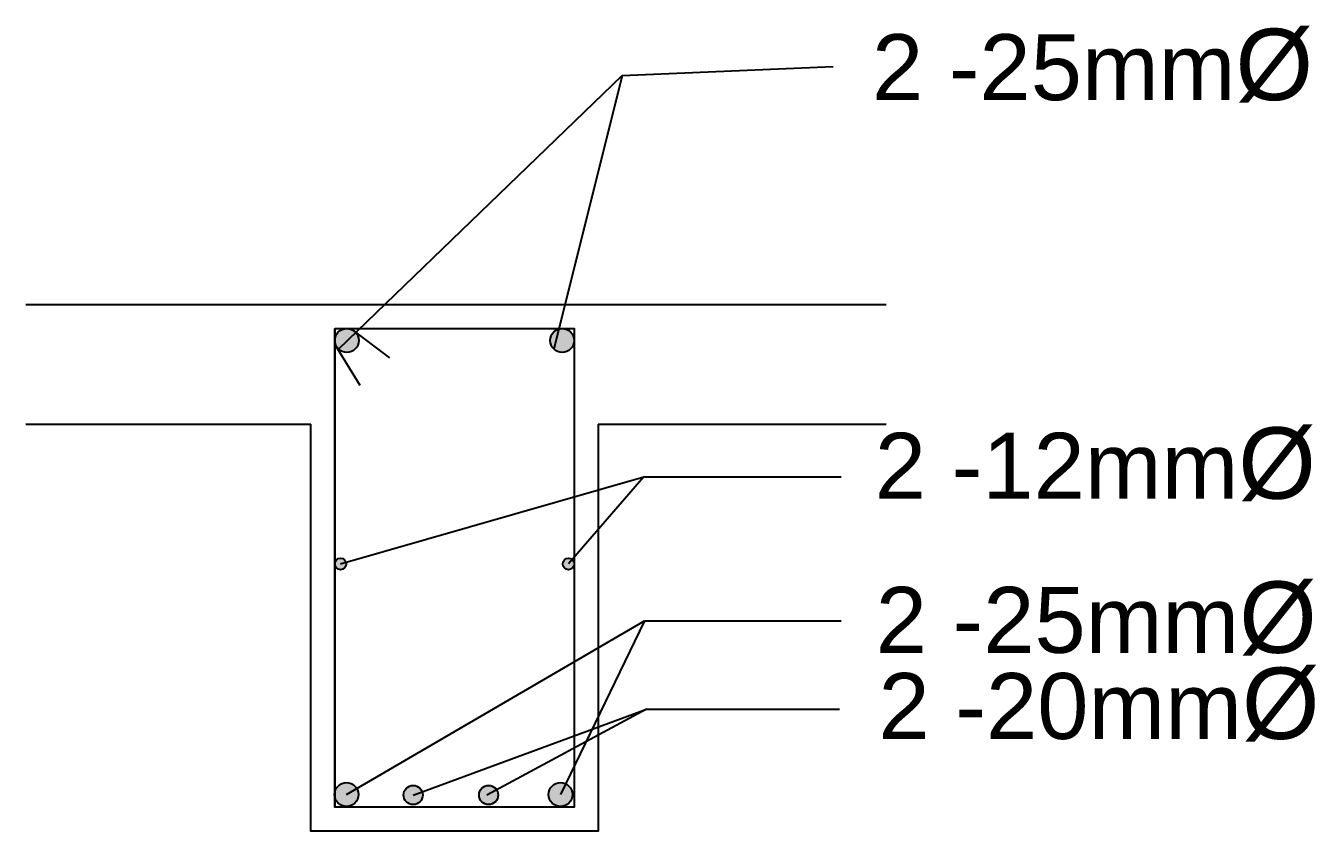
# Model space of a CAD drawing. Header units: metres. Extents: x 3 to 189, y -54 to 67.
# Drawn here: x 5.231 to 6.578, y 6.844 to 7.685 of the extents above; entities that cross this region are included whole.
import ezdxf

# ---------------------------------------------------------------- set-up
doc = ezdxf.new("R2010")
doc.units = ezdxf.units.M
doc.header["$LTSCALE"] = 0.015
doc.header["$MEASUREMENT"] = 0
doc.styles.get("Standard").update_dxf_attribs({"font": 'arial.ttf'})

msp = doc.modelspace()

# ---------------------------------------------------------------- hatches: boundary and pattern name
at = {"linetype": 'Continuous'}
h = msp.add_hatch(color=256, dxfattribs=at)
h.dxf.hatch_style = 1
h.paths.add_polyline_path([(5.57852, 7.35679, 0.2051305), (5.57465, 7.36583), (5.57235, 7.36757, 0.5798013), (5.55352, 7.35679, 1)])
h.paths.add_polyline_path([(5.80352, 7.35679, 1), (5.77852, 7.35679, 1)])
h.paths.add_polyline_path([(5.55352, 6.88526), (5.55352, 6.87981, 0.8956273), (5.57822, 6.88254, 0.8956273)])
h.paths.add_polyline_path([(5.77671, 6.88254, 1), (5.80171, 6.88254, 1)])
h.paths.add_polyline_path([(5.70416, 6.88204, 1), (5.72416, 6.88204, 1)])
h.paths.add_polyline_path([(5.64535, 6.88204, 1), (5.62535, 6.88204, 1)])
h.paths.add_polyline_path([(5.55352, 7.1234, 1), (5.56552, 7.1234, 1)])
h.paths.add_polyline_path([(5.80352, 7.1234, 1), (5.79152, 7.1234, 1)])

# ---------------------------------------------------------------- linework, layer by layer
for p, q in [((5.85376, 7.63349), (6.0739, 7.6428)), ((5.5574, 7.34774), (5.85376, 7.63349)), ((5.85376, 7.63349), (5.7824, 7.34774)), ((5.55952, 7.1234), (5.87617, 7.21429)), ((5.87617, 7.21429), (5.79752, 7.1234)), ((5.87617, 7.21429), (6.08252, 7.21429)), ((5.56572, 6.88254), (5.87711, 7.06385)), ((5.87711, 7.06385), (5.78921, 6.88254)), ((5.87711, 7.06385), (6.08252, 7.06385)), ((5.63535, 6.88204), (5.87905, 6.97183)), ((5.87905, 6.97183), (5.71229, 6.88204)), ((5.87905, 6.97183), (6.0807, 6.97183))]:
    msp.add_line(p, q, dxfattribs=at)
for p, q in [((5.23082, 7.39429), (6.12929, 7.39429)), ((5.55352, 7.36929), (5.55352, 6.86929)), ((5.57007, 7.36929), (5.61073, 7.33862)), ((5.55352, 7.35269), (5.57967, 7.31014)), ((5.23082, 7.26929), (5.52852, 7.26929)), ((5.82852, 7.26929), (6.12929, 7.26929))]:
    msp.add_line(p, q)
msp.add_lwpolyline([(5.55352, 7.36929), (5.80352, 7.36929), (5.80352, 6.86929), (5.55352, 6.86929)], close=True)
msp.add_lwpolyline([(5.82852, 7.26929), (5.82852, 6.84429), (5.52852, 6.84429), (5.52852, 7.26929)])
for centre, radius in [((5.56602, 7.35679), 0.0125), ((5.79102, 7.35679), 0.0125), ((5.56572, 6.88254), 0.0125), ((5.63535, 6.88204), 0.01), ((5.71416, 6.88204), 0.01), ((5.78921, 6.88254), 0.0125)]:
    msp.add_circle(centre, radius)
for centre in [(5.55952, 7.1234), (5.79752, 7.1234)]:
    msp.add_circle(centre, 0.006, dxfattribs=at)

# ---------------------------------------------------------------- texts
at = {"linetype": 'Continuous', "char_height": 0.0688756, "attachment_point": 1}
for s, insert in [('2 -25mm{\\H1.08333x;Ø}', (6.11456, 7.68235)), ('2 -12mm{\\H1.08333x;Ø}', (6.11754, 7.26605)), ('2 -25mm{\\H1.08333x;Ø}', (6.11849, 7.10513)), ('2 -20mm{\\H1.08333x;Ø}', (6.12137, 7.01519))]:
    msp.add_mtext_dynamic_manual_height_columns(s, width=0.5912094, gutter_width=0.34438, heights=[0], dxfattribs=dict(at, insert=insert))

doc.saveas('drawing.dxf')
